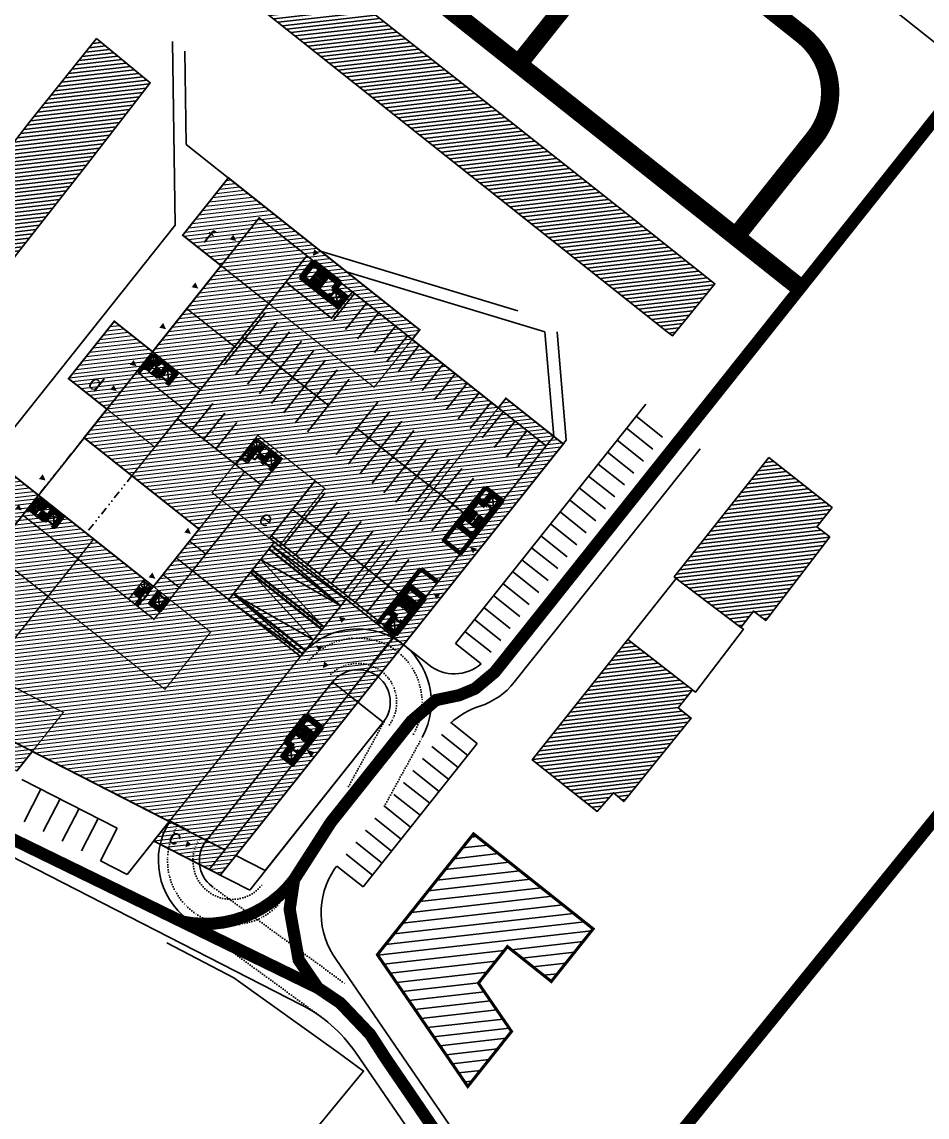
# Model space of a CAD drawing. Header units: metres. Extents: x -664657 to -643449, y -1076720 to -1062383.
# Drawn here: x -663462.9 to -663314.9, y -1063731.3 to -1063552 of the extents above; entities that cross this region are included whole.
import ezdxf

# ---------------------------------------------------------------- set-up
doc = ezdxf.new("R2010")
doc.units = ezdxf.units.M
doc.header["$LTSCALE"] = 0.1
for name, pattern in [('DASHED', [19.05, 12.7, -6.35]), ('DIVIDE', [31.75, 12.7, -6.35, 0, -6.35, 0, -6.35]), ('DOT', [6.35, 0, -6.35]), ('EVENDASH', [6.35, 3.175, -3.175])]:
    doc.linetypes.add(name, pattern=pattern)
for name, color, linetype in [('AA_THER_DOPRAVA', 142, 'Continuous'), ('AA_THER_katastr', 7, 'Continuous'), ('AA_THER_KOMUNIKACE', 201, 'Continuous'), ('AA_THER_popis', 6, 'Continuous'), ('AA_THER_slabá', 4, 'Continuous'), ('AA_THER_SRAFY KATASTR', 14, 'Continuous'), ('AA_THER_ZNACENI', 7, 'Continuous'), ('AA_THER_čerchovaná', 84, 'DIVIDE')]:
    doc.layers.add(name, color=color, linetype=linetype)
doc.layers.add('AA_THER_pomocná', color=30, linetype='Continuous', plot=False)
doc.layers.add('FLOATING-WINDOWS', color=2, linetype='Continuous', plot=False)
doc.layers.add('AA_THER_silná', color=1, linetype='Continuous', lineweight=70)
doc.styles.get("Standard").update_dxf_attribs({"font": 'arial.ttf', "width": 0.8})
pattern_1 = [(6.512676, (-659161.2434, -1067009.2145), (-0.07202362, 0.63090221), [])]

msp = doc.modelspace()

# ---------------------------------------------------------------- hatches: boundary and pattern name
at = {"layer": 'AA_THER_SRAFY KATASTR', "linetype": 'DASHED'}
h = msp.add_hatch(dxfattribs=at)
h.set_pattern_fill('ANSI31', color=1, scale=0.5, style=0)
h.set_pattern_definition([(6.512676, (-659160.8893, -1067008.7692), (-0.18005906, 1.57725552), [])])
h.paths.add_polyline_path([(-663404.785, -1063704.748), (-663389.998, -1063726.321), (-663382.837, -1063717.313), (-663388.259, -1063709.402), (-663383.507, -1063703.424), (-663376.33, -1063709.13), (-663369.485, -1063700.52), (-663389.053, -1063684.962)])
h.paths.add_polyline_path([(-663454.615, -1063511.632), (-663469.631, -1063499.693), (-663476.336, -1063508.128), (-663461.321, -1063520.066)])
at = {"layer": 'AA_THER_SRAFY KATASTR'}
h = msp.add_hatch(dxfattribs=at)
h.set_pattern_fill('ANSI31', color=256, scale=0.2, style=0)
h.set_pattern_definition(pattern_1)
h.paths.add_polyline_path([(-663482.931, -1063528.787), (-663474.118, -1063536.162), (-663507.868, -1063579.033), (-663516.368, -1063572.408)])
h.paths.add_polyline_path([(-663450.743, -1063554.787), (-663441.931, -1063562.016), (-663452.618, -1063575.766), (-663463.681, -1063589.912), (-663473.368, -1063602.775), (-663474.835, -1063604.724), (-663477.306, -1063602.775), (-663484.092, -1063597.379), (-663472.806, -1063582.787), (-663461.743, -1063568.537)])
h.paths.add_polyline_path([(-663529.243, -1063574.39), (-663521.368, -1063581.14), (-663542.056, -1063608.798), (-663576.493, -1063652.15), (-663585.243, -1063645.15)])
h.paths.add_polyline_path([(-663427.556, -1063546.912), (-663357.368, -1063602.787), (-663356.493, -1063603.412), (-663349.556, -1063594.912), (-663363.243, -1063584.037), (-663377.618, -1063572.662), (-663391.806, -1063561.412), (-663406.243, -1063550.037), (-663420.618, -1063538.662)])
at = {"layer": 'AA_THER_SRAFY KATASTR', "lineweight": 5}
h = msp.add_hatch(dxfattribs=at)
h.set_pattern_fill('ANSI31', color=1, scale=0.2, style=0)
h.set_pattern_definition(pattern_1)
h.paths.add_polyline_path([(-663399.096, -1063604.033), (-663385.007, -1063615.235), (-663383.762, -1063613.67), (-663374.369, -1063621.138), (-663430.483, -1063691.714), (-663441.377, -1063686.134), (-663438.838, -1063682.941), (-663445.496, -1063679.531), (-663461.233, -1063671.472), (-663463.772, -1063674.665), (-663494.035, -1063659.167), (-663486.417, -1063649.586), (-663479.154, -1063653.306), (-663467.708, -1063638.91), (-663473.97, -1063633.932), (-663466.502, -1063624.539), (-663441.423, -1063644.478), (-663433.955, -1063635.085), (-663452.772, -1063620.124), (-663449.038, -1063615.428), (-663455.3, -1063610.449), (-663447.832, -1063601.056), (-663441.57, -1063606.035), (-663430.368, -1063591.946), (-663436.63, -1063586.967), (-663429.162, -1063577.574), (-663397.852, -1063602.468)])
at = {"layer": 'AA_THER_SRAFY KATASTR'}
h = msp.add_hatch(dxfattribs=at)
h.set_pattern_fill('ANSI31', color=256, scale=0.2, style=0)
h.set_pattern_definition([(6.512676, (-659136.1127, -1066980.7511), (-0.07202362, 0.63090221), [])])
h.paths.add_polyline_path([(-663345.313, -1063651.161), (-663343.273, -1063648.49), (-663341.235, -1063650.046), (-663330.781, -1063636.353), (-663332.876, -1063634.691), (-663330.397, -1063631.565), (-663340.737, -1063623.363), (-663356.227, -1063642.89)])
h = msp.add_hatch(dxfattribs=at)
h.set_pattern_fill('ANSI31', color=256, scale=0.2, style=0)
h.set_pattern_definition([(6.512676, (-659159.67794, -1067010.4592), (-0.07202362, 0.63090221), [])])
h.paths.add_polyline_path([(-663368.823, -1063681.3), (-663366.166, -1063678.233), (-663364.479, -1063679.695), (-663353.466, -1063666.026), (-663355.557, -1063664.342), (-663353.256, -1063661.407), (-663363.794, -1063653.147), (-663379.444, -1063672.875)])

# ---------------------------------------------------------------- linework, layer by layer
at = {"layer": 'AA_THER_DOPRAVA', "color": 136, "linetype": 'EVENDASH', "ltscale": 5, "const_width": 3}
for points in [[(-663516.33, -1063713.922), (-663561.452, -1063678.046, -0.4812893), (-663561.474, -1063666.425), (-663444.033, -1063518.714, -0.4338836), (-663433.388, -1063517.857), (-663335.692, -1063595.532)], [(-663346.159, -1063587.21), (-663333.314, -1063571.053, 0.4142136), (-663335.239, -1063554.192), (-663352.003, -1063540.863, 0.4142136), (-663368.864, -1063542.788), (-663381.709, -1063558.945)]]:
    msp.add_lwpolyline(points, format="xyb", dxfattribs=at)
at = {"layer": 'AA_THER_DOPRAVA', "linetype": 'DASHED', "ltscale": 2, "const_width": 2}
msp.add_lwpolyline([(-663335.542, -1063595.554), (-663282.733, -1063529.135, -0.3443945), (-663273.863, -1063527.004), (-663197.57, -1063587.663)], format="xyb", dxfattribs=at)
at = {"layer": 'AA_THER_DOPRAVA', "const_width": 2}
msp.add_lwpolyline([(-663335.542, -1063595.554), (-663385.585, -1063658.496), (-663388.814, -1063661.2), (-663391.413, -1063662.273), (-663395.216, -1063663.073), (-663399.235, -1063666.528), (-663412.393, -1063683.077), (-663418.421, -1063692.469), (-663419.132, -1063697.301), (-663417.661, -1063705.59), (-663414.51, -1063710.197)], dxfattribs=at)
at = {"layer": 'AA_THER_DOPRAVA', "color": 136, "linetype": 'EVENDASH', "ltscale": 5, "const_width": 2}
msp.add_lwpolyline([(-663293.104, -1063657.269), (-663364.48, -1063745.314), (-663376.774, -1063760.777)], dxfattribs=at)
at = {"layer": 'AA_THER_DOPRAVA', "const_width": 2}
for points in [[(-663516.33, -1063713.922), (-663516.14, -1063712.65), (-663513.241, -1063708.32), (-663490.731, -1063680.009, -0.4101755), (-663479.261, -1063678.619), (-663414.51, -1063710.197), (-663410.865, -1063712.643), (-663405.956, -1063717.808), (-663403.453, -1063721.691), (-663373.233, -1063765.964), (-663369.708, -1063770.347), (-663365.69, -1063774.256), (-663337.731, -1063800.58)], [(-663436.83, -1063699.311, 0.2912139), (-663418.421, -1063692.469, 0.5647416)]]:
    msp.add_lwpolyline(points, format="xyb", dxfattribs=at)
at = {"layer": 'AA_THER_katastr'}
for p, q in [((-663345.313, -1063651.161), (-663355.879, -1063643.167)), ((-663352.767, -1063661.791), (-663363.794, -1063653.147))]:
    msp.add_line(p, q, dxfattribs=at)
for points in [[(-663427.556, -1063546.912), (-663357.368, -1063602.787), (-663356.493, -1063603.412), (-663349.556, -1063594.912), (-663363.243, -1063584.037), (-663377.618, -1063572.662), (-663391.806, -1063561.412), (-663406.243, -1063550.037), (-663420.618, -1063538.662)], [(-663450.743, -1063554.787), (-663441.931, -1063562.016), (-663452.618, -1063575.766), (-663463.681, -1063589.912), (-663473.368, -1063602.775), (-663474.835, -1063604.724), (-663477.306, -1063602.775), (-663484.092, -1063597.379), (-663472.806, -1063582.787), (-663461.743, -1063568.537)], [(-663353.256, -1063661.407), (-663355.557, -1063664.342), (-663353.466, -1063666.026), (-663364.479, -1063679.695), (-663366.166, -1063678.233), (-663368.823, -1063681.3), (-663379.444, -1063672.875), (-663363.794, -1063653.147), (-663355.879, -1063643.167), (-663356.227, -1063642.891), (-663340.737, -1063623.363), (-663330.397, -1063631.565), (-663332.876, -1063634.691), (-663330.781, -1063636.353), (-663341.235, -1063650.046), (-663343.273, -1063648.49), (-663345.313, -1063651.161), (-663344.895, -1063651.48), (-663352.767, -1063661.791)]]:
    msp.add_lwpolyline(points, close=True, dxfattribs=at)
at = {"layer": 'AA_THER_KOMUNIKACE'}
for p, q in [((-663437.861, -1063585.301), (-663438.29, -1063555.243)), ((-663436.049, -1063572.098), (-663436.268, -1063556.81)), ((-663414.077, -1063589.568), (-663436.049, -1063572.098)), ((-663377.18, -1063621.459), (-663424.144, -1063584.118)), ((-663495.85, -1063658.238), (-663437.861, -1063585.301)), ((-663414.077, -1063589.568), (-663381.785, -1063599.358)), ((-663409.828, -1063592.946), (-663377.368, -1063602.787)), ((-663375.935, -1063619.893), (-663377.368, -1063602.787)), ((-663373.876, -1063620.517), (-663375.361, -1063602.787)), ((-663392.02, -1063653.781), (-663360.872, -1063614.605)), ((-663358.153, -1063620.024), (-663362.458, -1063616.601)), ((-663359.709, -1063621.981), (-663364.014, -1063618.558)), ((-663400.508, -1063654.013), (-663373.876, -1063620.517)), ((-663377.18, -1063621.459), (-663375.935, -1063619.893)), ((-663361.265, -1063623.938), (-663365.57, -1063620.515)), ((-663382.38, -1063660.136), (-663351.997, -1063621.923)), ((-663362.821, -1063625.895), (-663367.126, -1063622.472)), ((-663364.377, -1063627.851), (-663368.682, -1063624.428)), ((-663365.932, -1063629.808), (-663370.238, -1063626.385)), ((-663367.488, -1063631.765), (-663371.793, -1063628.342)), ((-663369.044, -1063633.722), (-663373.349, -1063630.299)), ((-663370.6, -1063635.679), (-663374.905, -1063632.256)), ((-663372.156, -1063637.636), (-663376.461, -1063634.213)), ((-663373.712, -1063639.593), (-663378.017, -1063636.17)), ((-663375.268, -1063641.549), (-663379.573, -1063638.127)), ((-663376.823, -1063643.506), (-663381.129, -1063640.083)), ((-663378.379, -1063645.463), (-663382.684, -1063642.04)), ((-663379.935, -1063647.42), (-663384.24, -1063643.997)), ((-663381.491, -1063649.377), (-663385.796, -1063645.954)), ((-663383.047, -1063651.334), (-663387.352, -1063647.911)), ((-663384.603, -1063653.291), (-663388.908, -1063649.868)), ((-663396.359, -1063657.311), (-663402.073, -1063652.768)), ((-663386.159, -1063655.247), (-663390.464, -1063651.825)), ((-663387.804, -1063657.133), (-663392.02, -1063653.781)), ((-663412.125, -1063660.107), (-663432.756, -1063686.056)), ((-663427.943, -1063688.52), (-663407.976, -1063663.406)), ((-663409.541, -1063662.161), (-663403.827, -1063666.704)), ((-663407.976, -1063663.406), (-663403.827, -1063666.704)), ((-663425.671, -1063694.178), (-663403.828, -1063666.704)), ((-663423.132, -1063690.984), (-663403.828, -1063666.704)), ((-663388.449, -1063670.179), (-663392.754, -1063666.756)), ((-663390.005, -1063672.136), (-663394.31, -1063668.713)), ((-663407.119, -1063693.662), (-663388.449, -1063670.179)), ((-663391.56, -1063674.093), (-663395.866, -1063670.67)), ((-663393.116, -1063676.05), (-663397.421, -1063672.627)), ((-663447.364, -1063684.023), (-663462.94, -1063676.046)), ((-663394.672, -1063678.007), (-663398.977, -1063674.584)), ((-663459.825, -1063677.641), (-663462.56, -1063682.982)), ((-663396.228, -1063679.963), (-663400.533, -1063676.541)), ((-663456.709, -1063679.237), (-663459.444, -1063684.577)), ((-663397.784, -1063681.92), (-663402.089, -1063678.497)), ((-663453.594, -1063680.832), (-663456.329, -1063686.172)), ((-663399.34, -1063683.877), (-663403.645, -1063680.454)), ((-663417.238, -1063712.933), (-663476.121, -1063682.778)), ((-663450.479, -1063682.427), (-663453.214, -1063687.768)), ((-663445.725, -1063691.603), (-663438.838, -1063682.941)), ((-663435.701, -1063684.437), (-663438.709, -1063682.896)), ((-663400.896, -1063685.834), (-663405.201, -1063682.411)), ((-663447.364, -1063684.023), (-663450.099, -1063689.363)), ((-663435.763, -1063684.515), (-663432.755, -1063686.056)), ((-663402.451, -1063687.791), (-663406.756, -1063684.368)), ((-663442.667, -1063687.757), (-663441.377, -1063686.134)), ((-663404.007, -1063689.748), (-663408.312, -1063686.325)), ((-663429.759, -1063687.59), (-663432.298, -1063690.784)), ((-663427.943, -1063688.52), (-663423.132, -1063690.984)), ((-663405.563, -1063691.705), (-663409.868, -1063688.282)), ((-663445.725, -1063691.603), (-663450.099, -1063689.363)), ((-663411.78, -1063690.686), (-663411.424, -1063690.239)), ((-663407.119, -1063693.662), (-663411.424, -1063690.239)), ((-663432.298, -1063690.784), (-663425.671, -1063694.178)), ((-663411.502, -1063705.56), (-663381.628, -1063749.146))]:
    msp.add_line(p, q, dxfattribs=at)
msp.add_lwpolyline([(-663439.243, -1063702.787), (-663428.243, -1063708.537), (-663411.181, -1063720.787), (-663407.056, -1063723.805), (-663415.681, -1063734.305), (-663412.931, -1063736.412), (-663399.493, -1063747.037), (-663396.37, -1063749.52), (-663389.118, -1063755.162), (-663381.118, -1063761.412), (-663383.118, -1063764.558), (-663373.181, -1063771.433), (-663364.441, -1063778.425)], dxfattribs=at)
msp.add_lwpolyline([(-663408.382, -1063720.726), (-663381.192, -1063760.396, -0.3003399), (-663381.172, -1063761.498), (-663383.118, -1063764.558)], format="xyb", dxfattribs=at)
for centre, radius, start, end in [((-663392.19, -1063652.067), 6.7, 231.51268, 310.88113), ((-663391.773, -1063652.668), 12, 288.09698, 321.51268), ((-663383.91, -1063676.728), 13.312, 108.09698, 131.97081), ((-663401.036, -1063697.925), 12.955, 146.02705, 216.11078), ((-663428.178, -1063734.294), 24, 34.42705, 62.88205)]:
    msp.add_arc(centre, radius, start, end, dxfattribs=at)
at = {"layer": 'AA_THER_pomocná', "linetype": 'DOT', "ltscale": 0.5}
for p, q in [((-663409.518, -1063677.231), (-663403.33, -1063665.956)), ((-663403.645, -1063680.454), (-663397.457, -1063669.18)), ((-663431.744, -1063693.639), (-663410.045, -1063709.521)), ((-663435.701, -1063699.046), (-663414.003, -1063714.928))]:
    msp.add_line(p, q, dxfattribs=at)
at = {"layer": 'AA_THER_pomocná'}
msp.add_lwpolyline([(-663419.74, -1063594.647), (-663412.304, -1063600.559), (-663408.881, -1063596.254), (-663377.18, -1063621.459), (-663384.337, -1063630.46), (-663387.076, -1063628.282), (-663393.922, -1063636.892), (-663391.182, -1063639.07), (-663402.073, -1063652.768), (-663409.901, -1063646.545), (-663417.369, -1063655.938), (-663435.02, -1063641.904), (-663420.395, -1063623.51), (-663424.543, -1063620.211), (-663427.966, -1063624.516), (-663437.477, -1063616.955)], close=True, dxfattribs=at)
for centre, radius, start, end in [((-663407.976, -1063663.406), 12, 331.2388, 141.51268), ((-663407.976, -1063663.406), 5.3, 321.51268, 141.51268), ((-663428.613, -1063689.362), 12, 147.83831, 233.79741), ((-663428.613, -1063689.362), 5.3, 141.40031, 232.50894)]:
    msp.add_arc(centre, radius, start, end, dxfattribs=at)
at = {"layer": 'AA_THER_pomocná', "linetype": 'DOT', "ltscale": 0.5}
for centre, radius, start, end in [((-663407.976, -1063663.406), 10.5, 330.15584, 141.51268), ((-663407.976, -1063663.406), 6.35, 324.43322, 141.51268), ((-663428.613, -1063689.362), 10.5, 147.11549, 319.8067), ((-663428.613, -1063689.362), 6.35, 143.31853, 323.64703)]:
    msp.add_arc(centre, radius, start, end, dxfattribs=at)
at = {"layer": 'AA_THER_silná'}
for p, q in [((-663417.337, -1063593.874), (-663415.221, -1063591.213)), ((-663416.915, -1063593.826), (-663415.235, -1063591.713)), ((-663415.235, -1063591.713), (-663411.321, -1063594.824)), ((-663415.221, -1063591.213), (-663411.072, -1063594.511)), ((-663412.668, -1063593.754), (-663412.419, -1063593.441)), ((-663417.337, -1063593.874), (-663412.954, -1063597.359)), ((-663416.915, -1063593.826), (-663413.002, -1063596.938)), ((-663412.099, -1063595.803), (-663411.072, -1063594.511)), ((-663411.865, -1063595.989), (-663410.838, -1063594.698)), ((-663411.072, -1063594.511), (-663410.838, -1063594.698)), ((-663412.784, -1063596.664), (-663413.002, -1063596.938)), ((-663412.891, -1063597.281), (-663412.954, -1063597.359)), ((-663412.954, -1063597.359), (-663411.271, -1063598.697)), ((-663412.549, -1063596.85), (-663412.784, -1063596.664)), ((-663412.393, -1063596.975), (-663412.549, -1063596.85)), ((-663411.865, -1063595.989), (-663412.099, -1063595.803)), ((-663411.708, -1063596.114), (-663411.865, -1063595.989)), ((-663411.584, -1063595.637), (-663409.902, -1063596.975)), ((-663411.271, -1063598.697), (-663411.208, -1063598.619)), ((-663411.271, -1063598.697), (-663410.997, -1063598.915)), ((-663441.522, -1063606.456), (-663443.918, -1063609.47)), ((-663441.522, -1063606.456), (-663439.174, -1063608.324)), ((-663439.174, -1063608.324), (-663440.512, -1063610.006)), ((-663437.608, -1063609.568), (-663437.421, -1063609.333)), ((-663440.035, -1063610.13), (-663440.159, -1063610.286)), ((-663439.174, -1063610.814), (-663439.298, -1063610.971)), ((-663422.264, -1063622.406), (-663423.602, -1063624.089)), ((-663423.126, -1063624.213), (-663423.25, -1063624.369)), ((-663422.265, -1063624.897), (-663422.389, -1063625.054)), ((-663422.037, -1063625.334), (-663421.919, -1063625.427)), ((-663387.397, -1063630.774), (-663386.059, -1063629.091)), ((-663384.337, -1063630.46), (-663386.059, -1063629.091)), ((-663460.192, -1063629.939), (-663461.81, -1063631.974)), ((-663460.192, -1063629.939), (-663457.844, -1063631.806)), ((-663391.899, -1063634.348), (-663388.601, -1063630.2)), ((-663391.399, -1063634.362), (-663388.288, -1063630.449)), ((-663389.16, -1063636.526), (-663384.337, -1063630.46)), ((-663388.601, -1063630.2), (-663388.414, -1063629.965)), ((-663387.397, -1063630.774), (-663388.414, -1063629.965)), ((-663387.153, -1063631.351), (-663388.288, -1063630.449)), ((-663386.966, -1063631.116), (-663387.153, -1063631.351)), ((-663386.842, -1063630.96), (-663386.966, -1063631.116)), ((-663461.81, -1063631.974), (-663462.045, -1063631.787)), ((-663457.844, -1063631.806), (-663459.182, -1063633.489)), ((-663456.278, -1063633.051), (-663456.092, -1063632.816)), ((-663389.208, -1063636.105), (-663386.096, -1063632.191)), ((-663386.105, -1063631.801), (-663386.292, -1063632.036)), ((-663386.292, -1063632.036), (-663386.096, -1063632.191)), ((-663385.981, -1063631.644), (-663386.105, -1063631.801)), ((-663458.705, -1063633.612), (-663458.83, -1063633.769)), ((-663457.844, -1063634.297), (-663457.969, -1063634.453)), ((-663389.16, -1063636.526), (-663391.899, -1063634.348)), ((-663389.208, -1063636.105), (-663391.399, -1063634.362)), ((-663404.813, -1063650.59), (-663397.656, -1063641.589)), ((-663397.656, -1063641.589), (-663394.916, -1063643.767)), ((-663440.396, -1063645.934), (-663440.271, -1063645.777)), ((-663399.6, -1063644.195), (-663402.899, -1063648.343)), ((-663399.474, -1063644.679), (-663402.586, -1063648.592)), ((-663396.939, -1063646.311), (-663399.6, -1063644.195)), ((-663397.36, -1063646.359), (-663399.474, -1063644.679)), ((-663440.396, -1063648.425), (-663439.058, -1063646.742)), ((-663439.535, -1063646.619), (-663439.41, -1063646.462)), ((-663397.36, -1063646.359), (-663400.472, -1063650.273)), ((-663396.939, -1063646.311), (-663400.424, -1063650.694)), ((-663402.146, -1063649.325), (-663403.484, -1063651.008)), ((-663402.899, -1063648.343), (-663403.085, -1063648.578)), ((-663401.794, -1063649.605), (-663403.085, -1063648.578)), ((-663401.607, -1063649.37), (-663402.586, -1063648.592)), ((-663401.794, -1063649.605), (-663401.607, -1063649.37)), ((-663401.918, -1063649.762), (-663401.794, -1063649.605)), ((-663400.424, -1063650.694), (-663401.762, -1063652.377)), ((-663401.057, -1063650.446), (-663400.933, -1063650.29)), ((-663400.933, -1063650.29), (-663400.746, -1063650.055)), ((-663400.746, -1063650.055), (-663400.472, -1063650.273)), ((-663400.502, -1063650.632), (-663400.424, -1063650.694)), ((-663401.762, -1063652.377), (-663401.84, -1063652.315)), ((-663416.419, -1063665.509), (-663419.717, -1063669.657)), ((-663413.836, -1063667.562), (-663416.419, -1063665.509)), ((-663416.292, -1063665.992), (-663419.404, -1063669.906)), ((-663414.257, -1063667.61), (-663416.292, -1063665.992)), ((-663414.257, -1063667.61), (-663417.369, -1063671.524)), ((-663413.836, -1063667.562), (-663417.321, -1063671.946)), ((-663419.043, -1063670.577), (-663420.381, -1063672.259)), ((-663419.717, -1063669.657), (-663419.904, -1063669.892)), ((-663418.69, -1063670.857), (-663419.904, -1063669.892)), ((-663418.504, -1063670.622), (-663419.717, -1063669.657)), ((-663418.815, -1063671.013), (-663418.69, -1063670.857)), ((-663418.69, -1063670.857), (-663418.504, -1063670.622)), ((-663417.321, -1063671.946), (-663418.659, -1063673.629)), ((-663417.954, -1063671.698), (-663417.829, -1063671.541)), ((-663417.829, -1063671.541), (-663417.643, -1063671.306)), ((-663417.643, -1063671.306), (-663417.369, -1063671.524)), ((-663417.399, -1063671.883), (-663417.321, -1063671.946)), ((-663418.659, -1063673.629), (-663418.737, -1063673.566))]:
    msp.add_line(p, q, dxfattribs=at)
at = {"layer": 'AA_THER_silná', "const_width": 0.25}
for points in [[(-663452.772, -1063620.124), (-663424.144, -1063584.118), (-663377.18, -1063621.459), (-663402.073, -1063652.768), (-663421.642, -1063637.21)], [(-663444.945, -1063626.348), (-663416.317, -1063590.341)], [(-663422.54, -1063598.169), (-663430.368, -1063591.946)], [(-663408.881, -1063596.254), (-663412.304, -1063600.559), (-663419.74, -1063594.647)], [(-663428.141, -1063605.214), (-663435.969, -1063598.99)], [(-663441.57, -1063606.035), (-663433.742, -1063612.258)], [(-663443.918, -1063609.47), (-663436.325, -1063615.507)], [(-663427.966, -1063624.516), (-663437.477, -1063616.955)], [(-663452.772, -1063620.124), (-663433.955, -1063635.085)], [(-663427.966, -1063624.516), (-663424.543, -1063620.211), (-663420.395, -1063623.51), (-663423.818, -1063627.815), (-663427.966, -1063624.516)], [(-663423.818, -1063627.815), (-663441.336, -1063649.849), (-663445.485, -1063646.551), (-663443.089, -1063643.537), (-663441.61, -1063644.713), (-663426.487, -1063625.693)], [(-663484.232, -1063659.693), (-663460.24, -1063629.517), (-663451.199, -1063636.705), (-663473.746, -1063665.064), (-663484.232, -1063659.693)], [(-663451.199, -1063636.705), (-663460.24, -1063629.517)], [(-663462.823, -1063632.766), (-663453.782, -1063639.954)], [(-663441.423, -1063644.478), (-663451.199, -1063636.705)], [(-663435.511, -1063637.042), (-663432.842, -1063639.165)], [(-663467.708, -1063638.91), (-663458.668, -1063646.098)], [(-663445.485, -1063646.551), (-663453.782, -1063639.954)], [(-663437.689, -1063639.782), (-663435.02, -1063641.904)], [(-663417.369, -1063655.938), (-663435.02, -1063641.904)], [(-663439.867, -1063642.522), (-663437.198, -1063644.644)], [(-663473.746, -1063665.064), (-663438.838, -1063682.941), (-663417.369, -1063655.938)]]:
    msp.add_lwpolyline(points, dxfattribs=at)
at = {"layer": 'AA_THER_silná'}
for points in [[(-663412.549, -1063596.85), (-663412.891, -1063597.281), (-663411.208, -1063598.619), (-663409.902, -1063596.975), (-663411.584, -1063595.637), (-663411.584, -1063595.637)], [(-663412.393, -1063596.975), (-663412.61, -1063597.249), (-663411.241, -1063598.338), (-663410.245, -1063597.086), (-663411.615, -1063595.996), (-663411.708, -1063596.114)], [(-663440.159, -1063610.286), (-663440.512, -1063610.006), (-663439.174, -1063608.324), (-663437.608, -1063609.568), (-663438.946, -1063611.251), (-663439.298, -1063610.971)], [(-663440.035, -1063610.13), (-663440.231, -1063609.974), (-663439.141, -1063608.605), (-663437.889, -1063609.6), (-663438.978, -1063610.97), (-663439.174, -1063610.814)], [(-663423.25, -1063624.369), (-663423.602, -1063624.089), (-663422.264, -1063622.406), (-663420.699, -1063623.651), (-663422.037, -1063625.334), (-663422.389, -1063625.054)], [(-663423.126, -1063624.213), (-663423.321, -1063624.057), (-663422.232, -1063622.687), (-663420.98, -1063623.683), (-663422.069, -1063625.053), (-663422.265, -1063624.897)], [(-663385.981, -1063631.644), (-663385.785, -1063631.8), (-663384.696, -1063630.43), (-663385.948, -1063629.434), (-663387.037, -1063630.804), (-663386.842, -1063630.96)], [(-663458.83, -1063633.769), (-663459.182, -1063633.489), (-663457.844, -1063631.806), (-663456.278, -1063633.051), (-663457.616, -1063634.733), (-663457.969, -1063634.453)], [(-663458.705, -1063633.612), (-663458.901, -1063633.457), (-663457.812, -1063632.087), (-663456.559, -1063633.083), (-663457.648, -1063634.452), (-663457.844, -1063634.297)], [(-663439.41, -1063646.462), (-663439.058, -1063646.742), (-663440.396, -1063648.425), (-663441.961, -1063647.18), (-663440.623, -1063645.497), (-663440.271, -1063645.777)], [(-663439.535, -1063646.619), (-663439.339, -1063646.774), (-663440.428, -1063648.144), (-663441.68, -1063647.148), (-663440.591, -1063645.778), (-663440.396, -1063645.934)], [(-663400.933, -1063650.29), (-663400.502, -1063650.632), (-663401.84, -1063652.315), (-663403.484, -1063651.008), (-663402.146, -1063649.325), (-663402.146, -1063649.325)], [(-663401.057, -1063650.446), (-663400.783, -1063650.664), (-663401.872, -1063652.034), (-663403.125, -1063651.038), (-663402.036, -1063649.668), (-663401.918, -1063649.762)], [(-663417.829, -1063671.541), (-663417.399, -1063671.883), (-663418.737, -1063673.566), (-663420.381, -1063672.259), (-663419.043, -1063670.577), (-663419.043, -1063670.577)], [(-663417.954, -1063671.698), (-663417.68, -1063671.916), (-663418.769, -1063673.285), (-663420.021, -1063672.29), (-663418.932, -1063670.92), (-663418.815, -1063671.013)]]:
    msp.add_lwpolyline(points, dxfattribs=at)
msp.add_lwpolyline([(-663387.076, -1063628.282), (-663384.337, -1063630.46), (-663391.182, -1063639.07), (-663393.922, -1063636.892)], close=True, dxfattribs=at)
at = {"layer": 'AA_THER_silná', "const_width": 0.25}
msp.add_lwpolyline([(-663412.125, -1063660.107), (-663409.541, -1063662.161), (-663429.759, -1063687.59), (-663432.755, -1063686.056)], close=True, dxfattribs=at)
at = {"layer": 'AA_THER_slabá'}
for p, q in [((-663441.211, -1063621.651), (-663416.317, -1063590.341)), ((-663415.976, -1063594.573), (-663414.296, -1063592.459)), ((-663415.773, -1063594.735), (-663415.026, -1063593.795)), ((-663415.229, -1063593.634), (-663413.601, -1063594.928)), ((-663415.043, -1063593.399), (-663413.415, -1063594.693)), ((-663414.839, -1063593.56), (-663414.092, -1063592.621)), ((-663414.636, -1063593.722), (-663413.889, -1063592.783)), ((-663414.432, -1063593.884), (-663413.685, -1063592.945)), ((-663414.229, -1063594.046), (-663413.482, -1063593.107)), ((-663414.025, -1063594.208), (-663413.278, -1063593.268)), ((-663413.822, -1063594.37), (-663413.075, -1063593.43)), ((-663413.618, -1063594.531), (-663412.871, -1063593.592)), ((-663413.415, -1063594.693), (-663412.668, -1063593.754)), ((-663415.569, -1063594.896), (-663414.822, -1063593.957)), ((-663415.366, -1063595.058), (-663414.619, -1063594.119)), ((-663415.162, -1063595.22), (-663414.415, -1063594.281)), ((-663414.959, -1063595.382), (-663414.212, -1063594.443)), ((-663414.755, -1063595.544), (-663414.008, -1063594.604)), ((-663414.552, -1063595.705), (-663413.805, -1063594.766)), ((-663414.348, -1063595.867), (-663413.415, -1063594.693)), ((-663412.61, -1063597.249), (-663410.245, -1063597.086)), ((-663412.471, -1063596.913), (-663411.786, -1063596.052)), ((-663412.393, -1063596.975), (-663411.708, -1063596.114)), ((-663408.881, -1063596.254), (-663412.304, -1063600.559)), ((-663408.529, -1063596.534), (-663411.951, -1063600.839)), ((-663411.615, -1063595.996), (-663411.241, -1063598.338)), ((-663406.572, -1063598.09), (-663409.995, -1063602.395)), ((-663423.082, -1063599.654), (-663429.928, -1063608.264)), ((-663404.615, -1063599.646), (-663408.038, -1063603.951)), ((-663421.126, -1063601.21), (-663427.971, -1063609.82)), ((-663419.169, -1063602.766), (-663426.014, -1063611.376)), ((-663401.836, -1063601.855), (-663405.259, -1063606.16)), ((-663412.807, -1063614.85), (-663426.897, -1063603.648)), ((-663417.212, -1063604.322), (-663424.058, -1063612.932)), ((-663399.879, -1063603.411), (-663403.302, -1063607.716)), ((-663415.255, -1063605.878), (-663422.101, -1063614.488)), ((-663397.922, -1063604.967), (-663401.345, -1063609.272)), ((-663441.865, -1063608.816), (-663442.804, -1063608.069)), ((-663442.67, -1063608.865), (-663441.426, -1063607.3)), ((-663441.696, -1063608.604), (-663442.636, -1063607.858)), ((-663441.528, -1063608.393), (-663442.468, -1063607.646)), ((-663441.36, -1063608.182), (-663442.3, -1063607.435)), ((-663441.329, -1063608.143), (-663442.232, -1063609.278)), ((-663441.329, -1063608.143), (-663441.991, -1063607.047)), ((-663441.329, -1063608.143), (-663441.522, -1063606.456)), ((-663441.426, -1063607.3), (-663440.351, -1063608.154)), ((-663441.329, -1063608.143), (-663440.946, -1063606.914)), ((-663441.329, -1063608.143), (-663440.582, -1063607.203)), ((-663441.329, -1063608.143), (-663440.86, -1063608.516)), ((-663441.118, -1063608.311), (-663440.371, -1063607.371)), ((-663440.907, -1063608.479), (-663440.16, -1063607.539)), ((-663440.907, -1063608.479), (-663439.796, -1063607.829)), ((-663413.298, -1063607.434), (-663420.144, -1063616.044)), ((-663395.965, -1063606.522), (-663399.388, -1063610.827)), ((-663394.009, -1063608.078), (-663397.432, -1063612.383)), ((-663442.201, -1063609.238), (-663443.14, -1063608.492)), ((-663442.033, -1063609.027), (-663442.972, -1063608.28)), ((-663441.762, -1063609.651), (-663442.232, -1063609.278)), ((-663441.321, -1063608.213), (-663442.161, -1063609.27)), ((-663441.77, -1063609.581), (-663442.161, -1063609.27)), ((-663440.93, -1063608.524), (-663441.77, -1063609.581)), ((-663440.86, -1063608.516), (-663441.762, -1063609.651)), ((-663441.731, -1063609.612), (-663440.792, -1063610.359)), ((-663441.563, -1063609.401), (-663440.624, -1063610.147)), ((-663441.395, -1063609.189), (-663440.456, -1063609.936)), ((-663441.321, -1063608.213), (-663440.93, -1063608.524)), ((-663440.421, -1063608.929), (-663441.261, -1063609.985)), ((-663441.227, -1063608.978), (-663440.288, -1063609.725)), ((-663441.059, -1063608.766), (-663440.12, -1063609.513)), ((-663440.891, -1063608.555), (-663439.951, -1063609.302)), ((-663440.231, -1063609.974), (-663437.889, -1063609.6)), ((-663438.978, -1063610.97), (-663439.141, -1063608.605)), ((-663411.341, -1063608.989), (-663418.187, -1063617.6)), ((-663392.052, -1063609.634), (-663395.475, -1063613.939)), ((-663440.792, -1063610.359), (-663440.512, -1063610.006)), ((-663440.097, -1063610.208), (-663439.236, -1063610.893)), ((-663440.035, -1063610.13), (-663439.174, -1063610.814)), ((-663409.384, -1063610.545), (-663416.23, -1063619.155)), ((-663416.23, -1063619.155), (-663409.384, -1063610.545)), ((-663390.095, -1063611.19), (-663393.518, -1063615.495)), ((-663388.138, -1063612.746), (-663391.561, -1063617.051)), ((-663431.705, -1063614.517), (-663435.128, -1063618.822)), ((-663404.688, -1063614.279), (-663411.534, -1063622.889)), ((-663411.534, -1063622.889), (-663404.688, -1063614.279)), ((-663386.181, -1063614.302), (-663389.604, -1063618.607)), ((-663429.749, -1063616.073), (-663433.171, -1063620.378)), ((-663402.731, -1063615.835), (-663409.577, -1063624.445)), ((-663384.224, -1063615.857), (-663387.647, -1063620.163)), ((-663427.792, -1063617.628), (-663431.215, -1063621.934)), ((-663390.499, -1063632.587), (-663408.111, -1063618.584)), ((-663400.774, -1063617.391), (-663407.62, -1063626.001)), ((-663382.267, -1063617.413), (-663385.69, -1063621.718)), ((-663424.613, -1063620.539), (-663427.009, -1063623.553)), ((-663424.42, -1063622.225), (-663424.613, -1063620.539)), ((-663422.264, -1063622.406), (-663424.613, -1063620.539)), ((-663398.817, -1063618.947), (-663405.663, -1063627.557)), ((-663396.86, -1063620.503), (-663403.706, -1063629.113)), ((-663380.311, -1063618.969), (-663383.733, -1063623.274)), ((-663378.354, -1063620.525), (-663381.777, -1063624.83)), ((-663426.166, -1063623.457), (-663424.516, -1063621.382)), ((-663425.123, -1063623.11), (-663426.063, -1063622.363)), ((-663424.955, -1063622.899), (-663425.895, -1063622.152)), ((-663424.787, -1063622.687), (-663425.727, -1063621.94)), ((-663424.619, -1063622.476), (-663425.559, -1063621.729)), ((-663424.451, -1063622.265), (-663425.39, -1063621.518)), ((-663424.42, -1063622.225), (-663425.322, -1063623.36)), ((-663424.412, -1063622.296), (-663425.252, -1063623.352)), ((-663424.42, -1063622.225), (-663425.082, -1063621.13)), ((-663424.516, -1063621.382), (-663423.624, -1063622.092)), ((-663424.42, -1063622.225), (-663424.037, -1063620.997)), ((-663424.42, -1063622.225), (-663423.673, -1063621.286)), ((-663424.42, -1063622.225), (-663423.95, -1063622.599)), ((-663424.412, -1063622.296), (-663424.021, -1063622.607)), ((-663424.209, -1063622.394), (-663423.462, -1063621.454)), ((-663423.997, -1063622.562), (-663423.251, -1063621.622)), ((-663394.904, -1063622.059), (-663401.749, -1063630.669)), ((-663425.322, -1063623.36), (-663427.009, -1063623.553)), ((-663426.061, -1063624.306), (-663427.009, -1063623.553)), ((-663425.322, -1063623.36), (-663426.539, -1063622.962)), ((-663425.322, -1063623.36), (-663426.433, -1063624.011)), ((-663425.291, -1063623.321), (-663426.231, -1063622.575)), ((-663425.688, -1063623.836), (-663426.166, -1063623.457)), ((-663425.315, -1063623.367), (-663426.061, -1063624.306)), ((-663425.688, -1063623.836), (-663426.021, -1063623.963)), ((-663425.688, -1063623.836), (-663425.64, -1063623.483)), ((-663424.853, -1063623.734), (-663425.322, -1063623.36)), ((-663424.861, -1063623.664), (-663425.252, -1063623.352)), ((-663424.021, -1063622.607), (-663424.861, -1063623.664)), ((-663423.95, -1063622.599), (-663424.853, -1063623.734)), ((-663424.486, -1063623.272), (-663423.546, -1063624.019)), ((-663424.318, -1063623.061), (-663423.378, -1063623.808)), ((-663424.15, -1063622.849), (-663423.21, -1063623.596)), ((-663423.512, -1063623.011), (-663424.016, -1063623.645)), ((-663423.982, -1063622.638), (-663423.042, -1063623.385)), ((-663423.321, -1063624.057), (-663420.98, -1063623.683)), ((-663423.126, -1063624.213), (-663422.265, -1063624.897)), ((-663422.069, -1063625.053), (-663422.232, -1063622.687)), ((-663392.947, -1063623.614), (-663399.792, -1063632.225)), ((-663423.188, -1063624.291), (-663422.327, -1063624.976)), ((-663390.99, -1063625.17), (-663397.836, -1063633.78)), ((-663422.425, -1063636.588), (-663414.957, -1063627.195)), ((-663415.268, -1063627.586), (-663422.113, -1063636.196)), ((-663389.033, -1063626.726), (-663395.879, -1063635.336)), ((-663413.311, -1063629.142), (-663420.157, -1063637.752)), ((-663387.076, -1063628.282), (-663393.922, -1063636.892)), ((-663387.076, -1063628.282), (-663393.922, -1063636.892)), ((-663385.785, -1063631.8), (-663385.948, -1063629.434)), ((-663461.34, -1063632.347), (-663460.096, -1063630.782)), ((-663460.367, -1063632.087), (-663461.306, -1063631.34)), ((-663460.199, -1063631.875), (-663461.138, -1063631.129)), ((-663460.031, -1063631.664), (-663460.97, -1063630.917)), ((-663460, -1063631.625), (-663460.662, -1063630.53)), ((-663460, -1063631.625), (-663460.192, -1063629.939)), ((-663460.096, -1063630.782), (-663459.022, -1063631.636)), ((-663460, -1063631.625), (-663459.617, -1063630.396)), ((-663460, -1063631.625), (-663459.253, -1063630.686)), ((-663459.788, -1063631.793), (-663459.041, -1063630.854)), ((-663459.577, -1063631.961), (-663458.83, -1063631.022)), ((-663459.577, -1063631.961), (-663458.466, -1063631.311)), ((-663411.354, -1063630.698), (-663418.2, -1063639.308)), ((-663387.037, -1063630.804), (-663384.696, -1063630.43)), ((-663386.043, -1063631.722), (-663386.904, -1063631.038)), ((-663385.981, -1063631.644), (-663386.842, -1063630.96)), ((-663386.617, -1063631.561), (-663386.233, -1063631.078)), ((-663460.871, -1063632.721), (-663461.81, -1063631.974)), ((-663460.703, -1063632.509), (-663461.642, -1063631.763)), ((-663460.535, -1063632.298), (-663461.474, -1063631.551)), ((-663460, -1063631.625), (-663460.902, -1063632.76)), ((-663460.432, -1063633.133), (-663460.902, -1063632.76)), ((-663459.992, -1063631.695), (-663460.832, -1063632.752)), ((-663460.44, -1063633.063), (-663460.832, -1063632.752)), ((-663459.6, -1063632.006), (-663460.44, -1063633.063)), ((-663459.53, -1063631.998), (-663460.432, -1063633.133)), ((-663460.401, -1063633.094), (-663459.462, -1063633.841)), ((-663460.233, -1063632.883), (-663459.294, -1063633.63)), ((-663460.065, -1063632.672), (-663459.126, -1063633.418)), ((-663460, -1063631.625), (-663459.53, -1063631.998)), ((-663459.992, -1063631.695), (-663459.6, -1063632.006)), ((-663459.091, -1063632.411), (-663459.932, -1063633.468)), ((-663459.897, -1063632.46), (-663458.958, -1063633.207)), ((-663459.729, -1063632.249), (-663458.79, -1063632.996)), ((-663459.561, -1063632.038), (-663458.622, -1063632.784)), ((-663458.901, -1063633.457), (-663456.559, -1063633.083)), ((-663457.648, -1063634.452), (-663457.812, -1063632.087)), ((-663401.079, -1063645.894), (-663418.691, -1063631.891)), ((-663409.397, -1063632.254), (-663416.243, -1063640.864)), ((-663389.552, -1063633.966), (-663390.491, -1063633.22)), ((-663389.39, -1063633.763), (-663390.329, -1063633.016)), ((-663389.228, -1063633.559), (-663390.167, -1063632.813)), ((-663389.066, -1063633.356), (-663390.005, -1063632.609)), ((-663388.904, -1063633.152), (-663389.844, -1063632.405)), ((-663389.713, -1063634.17), (-663388.419, -1063632.542)), ((-663388.743, -1063632.949), (-663389.682, -1063632.202)), ((-663388.581, -1063632.745), (-663389.52, -1063631.998)), ((-663389.4, -1063634.419), (-663388.106, -1063632.791)), ((-663388.419, -1063632.542), (-663389.358, -1063631.795)), ((-663387.49, -1063633.945), (-663388.429, -1063633.198)), ((-663387.328, -1063633.741), (-663388.268, -1063632.994)), ((-663387.167, -1063633.537), (-663388.106, -1063632.791)), ((-663459.462, -1063633.841), (-663459.182, -1063633.489)), ((-663458.767, -1063633.691), (-663457.906, -1063634.375)), ((-663458.705, -1063633.612), (-663457.844, -1063634.297)), ((-663407.44, -1063633.809), (-663414.286, -1063642.42)), ((-663388.461, -1063635.166), (-663390.653, -1063633.423)), ((-663388.299, -1063634.962), (-663389.238, -1063634.215)), ((-663388.137, -1063634.759), (-663389.077, -1063634.012)), ((-663387.976, -1063634.555), (-663388.915, -1063633.808)), ((-663387.814, -1063634.352), (-663388.753, -1063633.605)), ((-663387.652, -1063634.148), (-663388.591, -1063633.401)), ((-663422.425, -1063636.588), (-663402.073, -1063652.768)), ((-663401.762, -1063652.377), (-663422.113, -1063636.196)), ((-663405.483, -1063635.365), (-663412.329, -1063643.975)), ((-663429.11, -1063646.603), (-663421.642, -1063637.21)), ((-663410.824, -1063647.706), (-663422.565, -1063638.371)), ((-663410.762, -1063647.628), (-663422.503, -1063638.293)), ((-663410.762, -1063647.628), (-663422.099, -1063637.784)), ((-663422.099, -1063637.784), (-663409.953, -1063646.611)), ((-663403.527, -1063636.921), (-663410.372, -1063645.531)), ((-663401.57, -1063638.477), (-663408.415, -1063647.087)), ((-663413.562, -1063651.151), (-663423.903, -1063640.054)), ((-663423.903, -1063640.054), (-663410.762, -1063647.628)), ((-663399.613, -1063640.033), (-663406.459, -1063648.643)), ((-663425.615, -1063642.207), (-663413.874, -1063651.542)), ((-663425.553, -1063642.129), (-663413.811, -1063651.464)), ((-663425.553, -1063642.129), (-663415.212, -1063653.225)), ((-663425.304, -1063641.815), (-663413.562, -1063651.151)), ((-663425.241, -1063641.737), (-663413.5, -1063651.072)), ((-663397.656, -1063641.589), (-663404.502, -1063650.199)), ((-663442.779, -1063645.316), (-663442.972, -1063643.63)), ((-663443.65, -1063646.412), (-663444.59, -1063645.666)), ((-663443.482, -1063646.201), (-663444.422, -1063645.454)), ((-663443.314, -1063645.99), (-663444.254, -1063645.243)), ((-663444.12, -1063646.039), (-663442.875, -1063644.473)), ((-663443.146, -1063645.778), (-663444.086, -1063645.031)), ((-663442.978, -1063645.567), (-663443.918, -1063644.82)), ((-663442.81, -1063645.356), (-663443.75, -1063644.609)), ((-663442.779, -1063645.316), (-663443.682, -1063646.451)), ((-663442.771, -1063645.387), (-663443.611, -1063646.443)), ((-663442.779, -1063645.316), (-663443.441, -1063644.221)), ((-663442.38, -1063645.698), (-663443.22, -1063646.755)), ((-663442.309, -1063645.69), (-663443.212, -1063646.825)), ((-663442.875, -1063644.473), (-663441.983, -1063645.183)), ((-663442.779, -1063645.316), (-663442.396, -1063644.088)), ((-663442.779, -1063645.316), (-663442.032, -1063644.377)), ((-663442.779, -1063645.316), (-663442.309, -1063645.69)), ((-663442.771, -1063645.387), (-663442.38, -1063645.698)), ((-663442.568, -1063645.485), (-663441.821, -1063644.545)), ((-663442.356, -1063645.653), (-663441.61, -1063644.713)), ((-663440.591, -1063645.778), (-663440.428, -1063648.144)), ((-663415.212, -1063653.225), (-663428.353, -1063645.651)), ((-663416.612, -1063654.986), (-663428.353, -1063645.651)), ((-663417.016, -1063655.495), (-663428.353, -1063645.651)), ((-663416.55, -1063654.908), (-663428.291, -1063645.573)), ((-663398.107, -1063647.298), (-663400.221, -1063645.618)), ((-663443.682, -1063646.451), (-663444.428, -1063647.391)), ((-663443.47, -1063646.619), (-663444.217, -1063647.559)), ((-663444.055, -1063646.921), (-663443.632, -1063647.257)), ((-663443.259, -1063646.788), (-663444.006, -1063647.727)), ((-663443.212, -1063646.825), (-663443.682, -1063646.451)), ((-663443.22, -1063646.755), (-663443.611, -1063646.443)), ((-663439.339, -1063646.774), (-663441.68, -1063647.148)), ((-663439.535, -1063646.619), (-663440.396, -1063645.934)), ((-663439.472, -1063646.54), (-663440.333, -1063645.856)), ((-663429.162, -1063646.668), (-663417.016, -1063655.495)), ((-663400.576, -1063647.993), (-663401.515, -1063647.246)), ((-663400.414, -1063647.789), (-663401.353, -1063647.042)), ((-663400.252, -1063647.586), (-663401.192, -1063646.839)), ((-663400.09, -1063647.382), (-663401.03, -1063646.635)), ((-663399.929, -1063647.179), (-663400.868, -1063646.432)), ((-663399.767, -1063646.975), (-663400.706, -1063646.228)), ((-663399.281, -1063646.365), (-663400.576, -1063647.993)), ((-663399.605, -1063646.772), (-663400.544, -1063646.025)), ((-663399.443, -1063646.568), (-663400.382, -1063645.821)), ((-663399.047, -1063646.551), (-663400.341, -1063648.179)), ((-663398.916, -1063648.316), (-663399.856, -1063647.569)), ((-663398.755, -1063648.112), (-663399.694, -1063647.365)), ((-663398.593, -1063647.909), (-663399.532, -1063647.162)), ((-663398.431, -1063647.705), (-663399.37, -1063646.958)), ((-663398.269, -1063647.502), (-663399.208, -1063646.755)), ((-663399.402, -1063648.926), (-663400.341, -1063648.179)), ((-663399.24, -1063648.723), (-663400.179, -1063647.976)), ((-663399.078, -1063648.519), (-663400.017, -1063647.772)), ((-663400.783, -1063650.664), (-663403.125, -1063651.038)), ((-663402.036, -1063649.668), (-663401.872, -1063652.034)), ((-663401.057, -1063650.446), (-663401.918, -1063649.762)), ((-663400.995, -1063650.368), (-663401.856, -1063649.683)), ((-663405.886, -1063657.403), (-663402.151, -1063652.706)), ((-663409.541, -1063662.161), (-663405.859, -1063657.53)), ((-663416.262, -1063667.882), (-663417.201, -1063667.135)), ((-663415.004, -1063668.55), (-663417.039, -1063666.932)), ((-663417.394, -1063669.307), (-663418.333, -1063668.56)), ((-663417.232, -1063669.103), (-663418.172, -1063668.356)), ((-663417.071, -1063668.9), (-663418.01, -1063668.153)), ((-663416.909, -1063668.696), (-663417.848, -1063667.949)), ((-663416.747, -1063668.492), (-663417.686, -1063667.746)), ((-663416.585, -1063668.289), (-663417.524, -1063667.542)), ((-663416.1, -1063667.678), (-663417.394, -1063669.307)), ((-663416.423, -1063668.085), (-663417.363, -1063667.339)), ((-663415.943, -1063667.803), (-663417.238, -1063669.431)), ((-663415.975, -1063669.771), (-663416.914, -1063669.024)), ((-663415.813, -1063669.567), (-663416.752, -1063668.82)), ((-663415.651, -1063669.364), (-663416.59, -1063668.617)), ((-663415.489, -1063669.16), (-663416.429, -1063668.413)), ((-663415.327, -1063668.957), (-663416.267, -1063668.21)), ((-663415.166, -1063668.753), (-663416.105, -1063668.006)), ((-663416.298, -1063670.178), (-663417.238, -1063669.431)), ((-663416.137, -1063669.974), (-663417.076, -1063669.228)), ((-663417.68, -1063671.916), (-663420.021, -1063672.29)), ((-663418.932, -1063670.92), (-663418.769, -1063673.285)), ((-663417.954, -1063671.698), (-663418.815, -1063671.013)), ((-663417.892, -1063671.619), (-663418.753, -1063670.935))]:
    msp.add_line(p, q, dxfattribs=at)
at = {"layer": 'AA_THER_SRAFY KATASTR', "const_width": 0.3}
msp.add_lwpolyline([(-663466.502, -1063624.539), (-663441.423, -1063644.478), (-663433.955, -1063635.085), (-663452.772, -1063620.124), (-663449.038, -1063615.428), (-663455.3, -1063610.449), (-663447.832, -1063601.056), (-663441.57, -1063606.035), (-663430.368, -1063591.946), (-663436.63, -1063586.967), (-663429.162, -1063577.574), (-663397.852, -1063602.468), (-663399.096, -1063604.033), (-663385.007, -1063615.235), (-663383.762, -1063613.67), (-663374.369, -1063621.138), (-663430.483, -1063691.714), (-663441.377, -1063686.134), (-663438.838, -1063682.941), (-663445.496, -1063679.531), (-663461.233, -1063671.472), (-663463.772, -1063674.665)], dxfattribs=at)
at = {"layer": 'AA_THER_SRAFY KATASTR'}
msp.add_lwpolyline([(-663484.232, -1063659.693), (-663429.759, -1063687.59), (-663377.18, -1063621.459), (-663424.144, -1063584.118)], close=True, dxfattribs=at)
at = {"layer": 'AA_THER_SRAFY KATASTR', "linetype": 'DASHED', "const_width": 0.5}
msp.add_lwpolyline([(-663404.785, -1063704.748), (-663389.998, -1063726.321), (-663382.837, -1063717.313), (-663388.259, -1063709.402), (-663383.507, -1063703.424), (-663376.33, -1063709.13), (-663369.485, -1063700.52), (-663389.053, -1063684.962)], close=True, dxfattribs=at)
at = {"layer": 'AA_THER_ZNACENI', "color": 171}
for points in [[(-663427.873, -1063587.896, 0, 1, 0), (-663428.656, -1063587.274, 0, 0, 0)], [(-663434.083, -1063595.706, 0, 1, 0), (-663434.866, -1063595.084, 0, 0, 0)], [(-663439.361, -1063602.345, 0, 1, 0), (-663440.144, -1063601.723, 0, 0, 0)], [(-663447.423, -1063612.484, 0, 1, 0), (-663448.206, -1063611.862, 0, 0, 0)], [(-663459.06, -1063627.121, 0, 1, 0), (-663459.843, -1063626.498, 0, 0, 0)]]:
    msp.add_lwpolyline(points, format="xyseb", dxfattribs=at)
at = {"layer": 'AA_THER_ZNACENI', "color": 20}
for points in [[(-663415.354, -1063590.367, 0, 1, 0), (-663414.731, -1063589.584, 0, 0, 0)], [(-663444.181, -1063608.407, 0, 1, 0), (-663444.964, -1063607.785, 0, 0, 0)], [(-663462.956, -1063632.022, 0, 1, 0), (-663463.739, -1063631.399, 0, 0, 0)], [(-663435.28, -1063635.865, 0, 1, 0), (-663436.063, -1063635.243, 0, 0, 0)], [(-663389.621, -1063638.028, 0, 1, 0), (-663388.838, -1063638.65, 0, 0, 0)], [(-663441.116, -1063643.206, 0, 1, 0), (-663441.899, -1063642.584, 0, 0, 0)], [(-663395.603, -1063645.551, 0, 1, 0), (-663394.82, -1063646.173, 0, 0, 0)], [(-663416.408, -1063671.164, 0, 1, 0), (-663415.355, -1063672.001, 0, 0, 0)]]:
    msp.add_lwpolyline(points, format="xyseb", dxfattribs=at)
at = {"layer": 'AA_THER_ZNACENI', "color": 253}
for points in [[(-663411.105, -1063649.42, 0, 1, 0), (-663410.323, -1063650.042, 0, 0, 0)], [(-663414.839, -1063654.116, 0, 1, 0), (-663414.057, -1063654.739, 0, 0, 0)]]:
    msp.add_lwpolyline(points, format="xyseb", dxfattribs=at)
at = {"layer": 'AA_THER_ZNACENI', "color": 53}
for points in [[(-663413.725, -1063657.839, 0, 1, 0), (-663413.103, -1063657.056, 0, 0, 0)], [(-663436.181, -1063687.189, 0, 1, 0), (-663435.559, -1063686.406, 0, 0, 0)]]:
    msp.add_lwpolyline(points, format="xyseb", dxfattribs=at)
at = {"layer": 'AA_THER_čerchovaná'}
for p, q in [((-663452.772, -1063620.124), (-663460.24, -1063629.517)), ((-663444.945, -1063626.348), (-663452.413, -1063635.741)), ((-663402.073, -1063652.768), (-663409.541, -1063662.161)), ((-663432.755, -1063686.056), (-663438.838, -1063682.941))]:
    msp.add_line(p, q, dxfattribs=at)
at = {"layer": 'AA_THER_čerchovaná', "const_width": 0.2}
for points in [[(-663397.852, -1063602.468), (-663429.162, -1063577.574), (-663436.63, -1063586.967), (-663405.32, -1063611.86)], [(-663455.3, -1063610.449), (-663441.211, -1063621.651), (-663433.742, -1063612.258), (-663447.832, -1063601.056)], [(-663424.35, -1063619.726), (-663431.818, -1063629.119), (-663420.859, -1063637.832), (-663413.391, -1063628.439)], [(-663494.035, -1063659.167), (-663463.772, -1063674.665), (-663456.155, -1063665.084), (-663486.417, -1063649.586)]]:
    msp.add_lwpolyline(points, close=True, dxfattribs=at)
for points in [[(-663441.377, -1063686.134), (-663383.762, -1063613.67), (-663374.369, -1063621.138), (-663430.483, -1063691.714), (-663441.377, -1063686.134)], [(-663466.502, -1063624.539), (-663432.061, -1063651.922), (-663439.529, -1063661.315), (-663473.97, -1063633.932), (-663466.502, -1063624.539)]]:
    msp.add_lwpolyline(points, dxfattribs=at)
at = {"layer": 'FLOATING-WINDOWS', "linetype": 'ByBlock', "lineweight": -3}
msp.add_lwpolyline([(-663677.088, -1063645.855), (-663348.335, -1063907.239), (-663163.5, -1063674.763), (-663492.253, -1063413.38)], close=True, dxfattribs=at)

# ---------------------------------------------------------------- texts
at = {"layer": 'AA_THER_popis'}
for s, p in [('f', (-663433.48, -1063587.861)), ('d', (-663452.331, -1063611.571)), ('e', (-663424.423, -1063633.76)), ('c', (-663439.219, -1063685.948))]:
    msp.add_text(s, height=2.5, rotation=321.51268, dxfattribs=at).set_placement(p)

doc.saveas('drawing.dxf')
